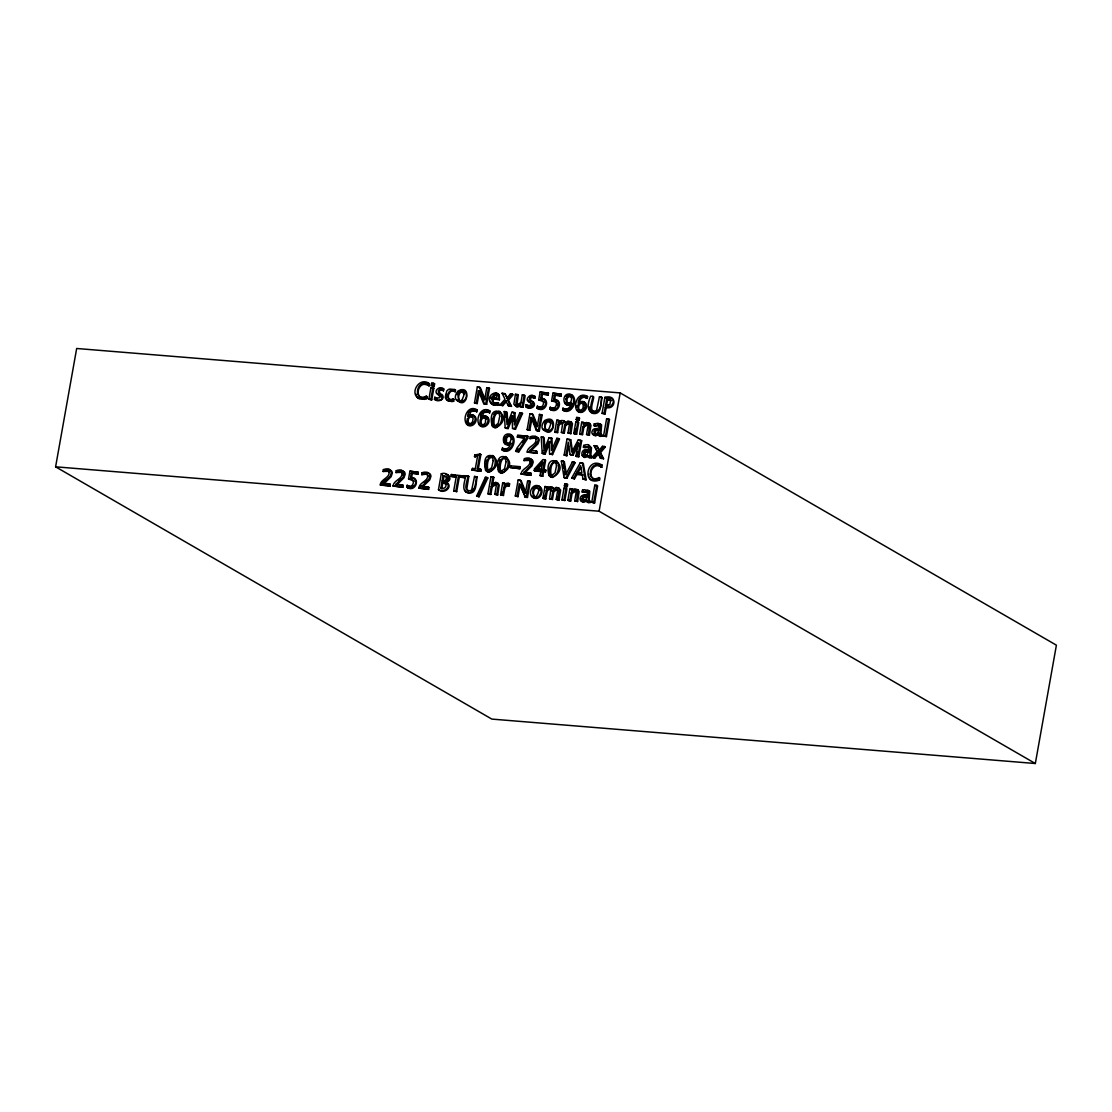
<?xml version="1.0" encoding="UTF-8"?>
<svg xmlns="http://www.w3.org/2000/svg" width="1112" height="1112" viewBox="0 0 1112 1112"><rect width="100%" height="100%" fill="white"/><g stroke="black" fill="none" stroke-linecap="round" stroke-linejoin="round"><path stroke-width="1.5" d="M580.992 500.108L581.006 498.815M485.318 466.873L485.346 465.247M548.661 470.432L548.828 473.517M576.558 407.367L576.586 405.769M402.975 475.171L402.6 473.017M590.639 455.989L591.487 457.713L590.569 457.185C588.053 453.543 594.239 441.408 583.73 445.425L583.425 447.191L584.356 447.719L588.707 447.163M589.36 500.761L590.222 502.485L588.192 499.677L588.846 490.726M601.175 434.417L602.037 436.14L600.007 433.332L600.661 424.381M551.941 491.129L550.815 488.988L548.23 490.114L547.215 491.073L545.811 498.94L542.934 498.245L545.019 486.514L547.91 487.209L545.019 486.514M557.529 405.393L557.279 403.156M589.805 406.783C588.47 410.453 591.375 414.359 595.337 413.553C602.398 412.427 600.174 402.169 602.162 397.582L599.41 396.901L596.671 409.911A2.488 2.168 -60 0 1 595.115 411.19C586.733 412.218 592.988 400.042 592.765 396.358L590.667 396.178C580.95 418.029 603.691 418.64 601.245 397.04M491.879 420.906L492.102 419.113M55.6 466.818L76.672 348.487L620.176 392.911L1056.4 645.182L1035.328 763.513L491.824 719.089L55.6 466.818L599.104 511.228L1035.328 763.513M389.269 469.375L390.562 470.39A4.059 3.544 -60 0 1 391.341 472.753L390.159 476.2L382.987 483.275L389.381 483.789L390.312 484.332L389.978 486.194L380.276 484.943C380.429 478.994 390.854 477.854 388.797 471.418M388.95 471.307L383.056 471.474L383.39 469.598L385.475 469L388.422 469.069L391.493 470.932A4.059 3.544 -60 0 1 392.272 473.281L391.09 476.742L383.904 483.803L382.987 483.275M389.978 486.194L389.047 485.666L389.381 483.789M393.161 486C393.3 480.05 403.739 478.911 401.682 472.475L399.778 471.544L395.942 472.53L396.275 470.654L398.36 470.056L401.307 470.126L403.447 471.446A4.059 3.544 -60 0 1 404.226 473.795L403.044 477.257L395.872 484.332L403.183 485.388L402.864 487.251L393.161 486L402.864 487.251M401.932 486.722L402.266 484.846L395.872 484.332M406.825 487.181L407.159 485.277C413.497 489.933 416.597 477.09 408.549 478.924L409.925 471.154L418.307 472.308L417.973 474.157L411.315 473.156L410.564 477.368C421.517 477.326 415.207 493.519 406.825 487.181C412.302 490.545 419.085 482.733 413.984 478.452M407.757 487.723L408.09 485.819L407.159 485.277M412.246 473.684L411.496 477.896L413.956 478.466M419.349 398.666L424.714 398.541L425.924 398.096L426.271 396.15L427.189 396.692L426.855 398.638L424.409 399.361L418.001 398.138M428.551 383.237L428.176 385.364L429.093 385.906L429.482 383.779C419.849 375.939 408.868 393.092 418.932 398.666M428.871 399.166L430.956 387.449L432.915 387.601L433.847 388.144L431.762 399.861L428.871 399.166L431.762 399.861M431.331 385.322L431.72 383.195L433.68 383.348L434.597 383.89L434.222 386.017L431.331 385.322L434.222 386.017M417.973 474.157L417.056 473.629L417.375 471.766M430.83 399.333L432.915 387.601M433.291 385.475L433.68 383.348M434.778 397.248L435.709 397.79L435.362 399.75L434.431 399.208L434.778 397.248L437.363 398.721M418.932 488.112C419.071 482.149 429.51 481.01 427.439 474.588L425.548 473.642L421.698 474.643L422.046 472.753L424.131 472.169L427.077 472.225L429.218 473.559A4.059 3.544 -60 0 1 429.983 475.908L428.815 479.355L421.629 486.43L428.954 487.487L428.62 489.363L418.932 488.112L428.62 489.363M442.882 388.519L442.562 390.284L443.493 390.826L443.813 389.047C439.268 384.682 431.97 392.369 438.851 394.968M427.703 488.821L428.023 486.959L421.629 486.43M454.28 391.271L454.599 389.492L449.484 389.103A5.087 4.448 -60 0 0 446.788 390.993L445.273 396.984A6.13 5.365 -60 0 0 446.635 399.889L451.778 401.613L453.64 401.293L453.96 399.458L453.043 398.916C443.827 402.905 447.969 385.099 455.211 391.813L455.517 390.034L454.599 389.492M448.289 400.918L452.709 400.751L453.043 398.916M445.314 481.816C454.516 485.235 444.717 495.229 438.475 489.697L441.311 473.726C447.691 471.377 454.21 479.745 446.246 482.358L445.314 481.816L447.872 480.356L449.081 477.924L448.358 475.213M441.881 482.344L442.812 482.886L441.77 488.71L440.838 488.182L441.881 482.344L446.162 484.109M443.73 481.496L442.131 480.912L443.09 475.588L447.747 477.771L446.315 476.45M443.062 481.44L444.008 476.117L443.09 475.588M455.864 477.09L451.945 476.77L451.013 476.228L451.319 474.532L464.774 476.103L464.482 477.799L458.325 476.826L455.781 491.115L456.712 491.657L459.256 477.368M456.712 491.657L453.696 490.948L456.24 476.659L451.013 476.228M477.201 403.587L476.27 403.044L478.466 390.701L479.397 391.243L477.201 403.587L474.476 402.905L477.326 386.92L480.301 387.615L484.943 399.125M464.482 477.799L463.551 477.257L463.857 475.561M476.172 409.452L475.839 411.315L476.77 411.857L477.104 409.994C468.722 404.156 462.203 417.292 466.331 423.867C470.723 429.468 478.66 422.185 475.394 416.875A4.531 3.962 -60 0 0 473.392 415.388L471.446 415.262M465.803 475.727C465.08 480.745 460.146 492.352 469.195 493.075C477.312 493.658 475.63 481.76 477.298 477.117L474.532 476.436L471.794 489.447A2.488 2.168 -60 0 1 470.251 490.726C461.869 491.754 468.124 479.578 467.888 475.894L465.803 475.727L468.819 476.436L466.859 488.613L468.138 490.99M472.1 470.015L472.392 468.416L475.338 468.652L477.576 456.045L474.49 456.601L474.782 454.961L479.939 454.03L480.87 454.572L478.229 469.361L481.176 469.598L480.898 471.196L472.1 470.015L480.898 471.196M478.466 390.701L483.692 403.656L486.667 404.351L489.502 388.38L486.792 387.685L484.596 400.028L479.383 387.087M486.667 404.351L485.735 403.823L488.585 387.838M478.229 469.361L477.312 468.819L479.939 454.03M476.367 476.589C475.964 481.969 475.06 495.841 465.942 491.963L464.983 490.281M489.058 410.509L488.724 412.371L489.655 412.899L489.975 411.051C481.607 405.213 475.088 418.348 479.202 424.909C483.567 430.4 491.573 423.311 488.279 417.917A4.531 3.962 -60 0 0 486.278 416.444L484.332 416.319M479.967 470.654L480.245 469.055L477.312 468.819M495.521 393.009L499.288 394.746L499.469 399.792L498.537 399.25C501.707 387.421 484.651 394.357 490.503 402.739A5.546 4.851 -60 0 0 492.977 404.573L497.578 404.407L497.884 402.725L498.801 403.253L498.51 404.935L493.895 405.115A5.546 4.851 -60 0 1 491.434 403.267M496.703 484.762A1.473 1.293 -60 0 0 496.022 484.568L492.171 486.847L490.823 494.437L488.863 494.284L487.932 493.742L490.976 476.7L493.853 477.395L492.519 484.915M490.823 494.437L489.892 493.909L491.24 486.319L495.09 484.04A1.473 1.293 -60 0 1 496.299 485.444L494.812 494.312L497.689 495.007L499.246 485.096L497.981 483.108L494.576 483.22M492.936 476.853L491.587 484.387L495.827 482.233L498.315 484.568L496.772 494.465L497.689 495.007M510.464 443.007C502.721 450.11 500.039 433.068 509.032 433.972C519.665 436.238 511.631 456.74 502.054 449.929L502.374 448.122C506.266 451.013 510.422 447.121 510.464 443.007L511.395 443.549L508.587 445.217L504.751 443.521M502.985 450.457L503.305 448.664L502.374 448.122M515.412 394.343L513.855 404.254L516.357 406.589L520.583 404.434L520.194 406.631L523.085 407.326L525.17 395.608L522.279 394.913L520.93 402.516L517.094 404.796L515.885 403.378L517.372 394.51L515.412 394.343L518.303 395.038L516.941 404.671L519.874 404.837M504.626 483.206L504.236 485.416L505.07 484.387A3.85 3.364 -60 0 1 508.059 483.233L509.602 483.873L509.24 485.861L506.572 486.055L504.848 487.751L503.472 495.479L500.581 494.784L502.666 483.053L505.557 483.748L502.666 483.053M501.512 495.313L502.11 491.963M503.472 495.479L502.541 494.937L503.917 487.209L506.544 485.138L509.24 485.861M510.158 467.457L510.45 465.858L519.276 466.581L520.207 467.109L519.916 468.708L510.158 467.457L519.916 468.708M523.085 407.326L522.153 406.797L524.238 395.066M508.323 485.318L508.67 483.331M517.302 437.085L517.664 435.084L528.033 436.39L527.686 438.392L518.859 451.861L516.593 451.68L515.676 451.138L517.066 447.983L524.892 437.711L517.302 437.085L524.294 438.114M526.115 404.712L527.032 405.255L526.685 407.214L525.767 406.672L526.115 404.712L530.188 406.561M518.998 468.166L519.276 466.581M520.194 480.175L525.406 493.116L527.616 480.773L530.327 481.454L527.477 497.439L525.448 497.272L520.221 484.318L518.025 496.661L515.301 495.98L518.15 479.995L521.125 480.704L526.337 493.658M529.84 430.316L528.909 429.788L531.105 417.445L532.036 417.973L529.84 430.316L527.116 429.635L529.965 413.65L532.94 414.359L537.582 425.868M515.676 451.138L517.928 451.319L526.754 437.864L527.116 435.862M534.205 395.983L535.136 396.511L534.816 398.291L533.885 397.748C533.829 390.868 521.778 399.917 530.174 402.433M518.025 496.661L517.094 496.133L519.29 483.789L525.448 497.272M521.167 474.032C521.306 468.069 531.745 466.929 529.687 460.507L527.783 459.562L523.947 460.563L524.28 458.672L526.365 458.088L529.312 458.144L531.453 459.478A4.059 3.544 -60 0 1 532.231 461.827L531.049 465.275L523.877 472.35L531.202 473.406L530.869 475.283L521.167 474.032L530.869 475.283M529.882 450.402L536.276 450.93L537.207 451.458L536.874 453.335L527.185 452.084C527.324 446.134 537.763 444.981 535.692 438.559L533.788 437.628L529.951 438.614L530.285 436.738L532.37 436.14L535.331 436.196L537.457 437.53A4.059 3.544 -60 0 1 538.236 439.879L537.054 443.34L529.882 450.402L530.813 450.944L537.986 443.869L539.167 440.421A4.059 3.544 -60 0 0 538.389 438.058L535.289 436.585M536.971 408.076L537.318 406.172C543.657 410.815 546.743 397.971 538.694 399.82L540.084 392.049L548.466 393.189L548.133 395.052L541.475 394.051L540.724 398.249C550.092 398.596 544.713 412.635 536.971 408.076C545.366 414.415 551.677 398.221 540.724 398.249M537.902 408.604L538.25 406.714L537.318 406.172M541.655 398.791L542.406 394.579M531.105 417.445L536.332 430.386L539.306 431.095L542.142 415.11L539.431 414.428L537.235 426.772L532.022 413.831M529.938 474.741L530.271 472.878L523.877 472.35M527.477 497.439L526.56 496.897L529.395 480.926M539.306 431.095L538.375 430.552L541.224 414.581M536.874 453.335L535.942 452.792L536.276 450.93M548.133 395.052L547.201 394.51L547.535 392.661M541.766 471.585L535.136 471.043L534.219 470.501L534.497 468.889L542.878 459.59L544.727 459.742L545.644 460.271L543.921 469.987L545.881 470.154L545.575 471.891L542.684 471.196L541.878 475.714L542.809 476.256L543.601 471.724M535.136 471.043L535.428 469.431L534.497 468.889M553.609 399.305C564.548 399.277 558.252 415.471 549.856 409.119L550.204 407.228C556.542 411.871 559.628 399.027 551.58 400.876L552.97 393.106L561.351 394.246L561.018 396.108L554.36 395.094L553.609 399.305L554.54 399.847L555.291 395.636M550.787 409.661L551.121 407.757L550.204 407.228M542.809 476.256L540.029 475.561L540.835 471.043L534.219 470.501M537.374 469.459L542.211 469.848L541.28 469.32L542.545 462.203L543.476 462.745L537.374 469.459L536.443 468.916L542.545 462.203M543.921 469.987L542.99 469.459L544.727 459.742M545.575 471.891L544.658 471.349L544.963 469.611L542.99 469.459M561.018 396.108L560.087 395.566L560.42 393.704M563.256 422.81L559.03 424.728L557.64 432.596L555.68 432.429L554.749 431.901L556.834 420.169L559.725 420.864L559.336 423.074L558.405 422.532L558.794 420.336M543.851 498.774L544.449 495.424M545.811 498.94L544.894 498.398L546.284 490.545L547.312 489.572L549.106 488.529L550.913 489.044L549.55 498.788L552.455 499.483L553.859 491.615L557.459 489.53M546.979 486.681L546.59 488.877C548.299 485.749 553.734 486.18 554.151 489.961L552.414 487.487M557.64 432.596L556.709 432.054L558.113 424.2L559.127 423.227L560.921 422.185L562.728 422.699L561.379 432.443L564.27 433.138L565.674 425.27L569.9 423.366M571.026 403.086C563.27 410.189 560.601 393.148 569.594 394.051C580.214 396.275 572.193 416.833 562.616 410.008L562.936 408.201C566.814 411.092 570.984 407.187 571.026 403.086L571.943 403.628C569.886 406.478 565.007 405.491 564.632 401.877M563.548 410.536L563.867 408.729L562.936 408.201M552.455 499.483L551.524 498.94L552.928 491.087L556.542 489.002L557.71 490.239L556.181 499.33L559.072 500.025L560.656 490.017L558.21 487.779M564.27 433.138L563.339 432.596L564.743 424.742L568.357 422.657L569.525 423.894L567.996 432.985L570.901 433.68L572.485 423.672L571.262 421.768L567.898 421.893M568.607 446.009L566.87 455.781L564.145 455.1L566.995 439.115L570.817 439.893L572.694 452.584M557.112 499.858L557.696 496.577M559.072 500.025L558.154 499.483L559.336 488.335L556.195 487.306L553.22 489.419M566.87 455.781L565.938 455.253L568.26 442.215L570.067 454.502L570.998 455.03L573.014 455.197L578.435 445.05M570.901 433.68L569.969 433.138L571.151 421.99L568.01 420.962L565.035 423.074L564.243 421.142M561.949 499.802L564.034 488.071L565.994 488.224L566.925 488.766L564.84 500.497L561.949 499.802L564.84 500.497M564.423 485.944L564.799 483.817L566.759 483.97L567.69 484.512L567.301 486.639L564.423 485.944L567.301 486.639M573.764 433.458L575.863 421.726L577.823 421.879L578.74 422.421L576.655 434.153L573.764 433.458L576.655 434.153M576.238 419.599L576.614 417.473L578.574 417.625L579.505 418.168L579.13 420.294L576.238 419.599L579.13 420.294M574.695 433.986L575.585 428.968M563.909 499.955L565.994 488.224M566.383 486.097L566.759 483.97M575.724 433.61L577.823 421.879M578.198 419.752L578.574 417.625M576.6 491.295A1.473 1.293 -60 0 0 575.933 491.101L572.082 493.38L570.734 500.97L568.774 500.817L567.843 500.275L569.928 488.543L572.819 489.252L572.43 491.448L573.431 490.434M588.818 425.409A1.473 1.293 -60 0 0 587.748 424.756L583.897 427.036L582.549 434.625L580.589 434.472L579.658 433.93L581.743 422.199L584.634 422.907L581.743 422.199M569.886 439.351L571.763 452.056L578.17 440.032L581.687 440.783L578.838 456.768L576.892 456.601L575.96 456.073L578.268 443.062L579.199 443.605M586.636 396.053L587.567 396.581L587.233 398.443L586.302 397.901L586.636 396.053C578.309 391.688 573.041 404.309 576.794 410.453C581.201 416.055 589.138 408.771 585.857 403.461A4.531 3.962 -60 0 0 583.856 401.974L581.91 401.863M576.892 456.601L577.753 451.722M570.734 500.97L569.803 500.442L571.151 492.852L575.001 490.559A1.473 1.293 -60 0 1 576.197 491.977L574.709 500.845L577.601 501.54L579.157 491.629L577.879 489.641L574.473 489.739M571.888 488.71L571.498 490.906L574.626 488.821L577.809 489.905L576.669 500.998L577.601 501.54M582.549 434.625L581.618 434.097L582.966 426.508L586.816 424.214A1.473 1.293 -60 0 1 588.026 425.632L586.538 434.5L589.416 435.195L590.972 425.284L589.694 423.297L587.372 423.019M583.703 422.365L583.313 424.562L586.441 422.477L589.624 423.561L588.498 434.653L589.416 435.195M578.838 456.768L577.906 456.226L580.756 440.241M588.053 451.291L587.511 454.322L586.052 455.1L583.633 454.669L583.786 452.375L585.913 451.263L588.985 451.833L585.607 452.209L584.564 455.197M589.207 450.582L587.789 446.621L583.425 447.191M587.442 491.935L582.146 491.963L582.466 490.197L584.495 489.697L589.777 491.268L589.124 500.205L590.291 501.303M600.035 426.688L598.437 425.382L594.892 426.146L593.975 425.618L594.281 423.853L598.145 423.283L601.592 424.923L600.939 433.861L602.106 434.959M586.775 496.063L586.232 499.093L584.787 499.872L582.841 499.886L582.09 498.106L584.634 496.035L587.706 496.605L583.452 497.676L583.286 499.969L585.704 500.414M587.928 495.34L586.51 491.393L582.146 491.963M598.061 432.749L598.603 429.718L595.226 430.094L593.919 431.762L594.656 433.541L598.979 433.291M605.053 414.025L602.065 413.33L604.914 397.345C617.841 393.759 615.853 411.357 605.262 407.145L604.136 413.497L605.053 414.025L606.193 407.687M599.743 428.996L599.993 427.592M609.028 405.936L605.567 405.435L606.679 399.208L611.433 400.681M606.499 405.963L607.597 399.75L606.679 399.208M591.737 502.235L594.781 485.179L596.741 485.346L597.658 485.874L594.628 502.93L591.737 502.235L594.628 502.93M603.552 435.89L606.596 418.835L608.556 419.002L609.473 419.53L606.443 436.585L603.552 435.89L606.443 436.585M593.697 502.388L596.741 485.346M605.512 436.043L608.556 419.002M590.694 479.564L597.408 479.967L598.617 479.522L598.965 477.576L599.896 478.118L599.549 480.064C581.089 486.875 586.733 455.058 602.176 465.205L601.787 467.332C594.545 461.077 586.969 473.503 593.071 478.521M601.787 467.332L600.869 466.79L601.245 464.663M599.104 511.228L620.176 392.911M446.273 395.038L446.607 393.69M490.726 398.68L491.031 397.415M504.111 439.796L504.403 438.628M481.44 417.973L483.748 417.236L485.652 418.446L485.43 422.838L483.65 424.617C479.828 425.84 478.911 419.808 481.44 417.973L483.942 412.496L487.876 412.107M583.953 408.91L584.398 407.437M530.66 464.246L530.98 463.204M485.986 461.675L486.528 460.076M492.102 397.109L494.159 394.162L496.744 394.996L496.869 397.498L492.102 397.109L493.019 397.637L495.09 394.704L497.662 395.538M447.316 480.05L447.775 478.813M457.018 394.621L457.491 393.453M515.259 422.393L514.953 412.886L512.006 412.191L506.989 424.589L506.224 411.718L504.209 411.551L505.154 427.842L506.085 428.384L508.156 428.551L513.063 416.444L512.132 415.916L507.225 428.009L505.154 427.842M552.33 449.429L551.969 438.35L549.036 437.655L544.018 450.054L543.254 437.183L541.238 437.016L542.183 453.307L545.186 454.016L550.092 441.909M542.183 453.307L544.255 453.474L549.161 441.381L549.564 453.904L552.567 454.613L559.544 438.976L556.917 438.295L551.455 450.485L551.052 437.822M598.868 430.177L596.143 430.636L594.837 432.29L595.587 434.069L597.533 434.069M512.535 428.44L514.62 428.62L521.597 412.969L522.515 413.511L515.537 429.149L512.535 428.44L512.132 415.916M549.564 453.904L551.649 454.085L558.613 438.434M521.597 412.969L519.888 412.83L514.425 425.02L514.022 412.357M476.645 496.063L485.36 477.326L486.903 477.451L487.834 477.979L479.105 496.73L476.645 496.063L479.105 496.73M478.188 496.188L486.903 477.451M472.725 489.989L473.1 489.224M570.692 407.353L571.22 406.283M396.789 484.86L403.976 477.785L405.143 474.337A4.059 3.544 -60 0 0 404.379 471.988L402.238 470.654L399.291 470.598M422.56 486.973L429.732 479.897L430.914 476.45A4.059 3.544 -60 0 0 430.149 474.087L428.009 472.767L422.046 472.753M524.794 472.892L531.981 465.817L533.162 462.37A4.059 3.544 -60 0 0 532.384 460.007L530.243 458.686L527.297 458.617M499.413 461.132L500.108 459.742M517.261 449.957L517.997 448.511M480.287 414.776L481.037 413.317M572.374 461.994L565.647 474.727L563.423 461.272L561.338 461.091L564.048 477.534L564.979 478.063L566.953 478.229L575.14 462.689L572.374 461.994L575.14 462.689M564.048 477.534L566.022 477.687L574.209 462.147M570.067 454.502L572.096 454.669L578.268 443.062M505.001 470.209L505.515 469.264M571.624 478.146L580.311 462.648L583.3 463.356L586.205 479.8L583.022 479.077L582.215 474.518L575.974 474.018L573.556 478.313L571.624 478.146L574.487 478.841L576.892 474.546L583.133 475.06L582.215 474.518M576.878 472.378L580.617 465.692L581.896 472.795L576.878 472.378L581.159 473.184M577.809 472.92L580.798 467.568M536.067 443.313L536.665 442.298M504.848 437.586L505.46 436.655M381.541 483.609L385.85 479.175M420.197 486.778L420.934 485.708M472.711 423.436L473.476 422.324M493.77 414.345L496.564 411.565M468.152 412.26L470.126 410.119M522.654 442.256L524.753 439.574M498.079 425.535L498.649 424.812M491.546 469.862L492.116 469.153M505.168 485.958L506.002 484.929M511.478 406.38L507.517 399.736L512.312 394.093L513.244 394.635L508.448 400.278L511.478 406.38L508.226 405.658L505.807 400.751L501.832 405.129L499.858 404.976L505.043 399.25L502.068 393.259L505.321 393.982L507.67 398.749L504.403 393.44M603.552 458.783L599.577 452.139L604.386 446.496L605.303 447.024L600.508 452.667L603.552 458.783L600.285 458.061L597.867 453.14L593.891 457.532L591.932 457.366L597.116 451.653L594.128 445.648L597.394 446.385L599.743 451.152L596.463 445.842M506.752 398.221L510.408 393.94L512.312 394.093M598.812 450.61L602.468 446.329L604.386 446.496M601.564 449.012L603.399 446.871L605.303 447.024M499.858 404.976L502.763 405.671L506.724 401.279L505.807 400.751M591.932 457.366L594.823 458.075L598.798 453.682L597.867 453.14M594.934 455.614L598.034 452.181L594.128 445.648M566.912 422.588L565.966 423.616C565.549 419.836 560.114 419.405 558.405 422.532M566.008 396.734L566.772 395.914M559.336 423.074L561.296 421.351M547.507 489.419L548.466 488.404M532.203 405.658L530.994 406.505M488.071 457.491L490.017 455.906M569.386 408.938L570.081 408.243M469.5 416.11L468.597 416.917L471.071 411.44L474.991 411.051M579.964 402.697C576.586 404.129 576.794 411.357 581.242 410.161L583.022 408.382L583.23 403.99L581.326 402.78L579.032 403.517C578.977 399.222 583.286 395.205 587.233 398.443M426.952 480.342L424.492 482.33M398.735 480.217L400.042 479.216M545.533 421.114L546.423 420.461M533.718 487.459L534.594 486.806M592.821 433.763L595.365 435.946L599.062 434.472L598.145 433.93C595.476 437.336 589.694 434.111 592.571 430.274C594.239 427.105 600.786 430.372 598.868 425.479L593.975 425.618M591.487 457.713L589.958 457.949A1.779 1.557 -60 0 1 588.637 456.837L587.595 455.503C580.005 461.522 579.713 446.76 588.276 450.04M588.526 456.045L584.815 457.518L582.271 455.35M582.257 496.508L583.022 495.994M520.499 405.977L517.288 407.131L514.787 404.796M543.365 406.825L540.918 407.576L538.25 406.714M412.093 486.556L413.205 485.944M482.997 411.176L484.165 410.536M580.589 396.72L581.743 396.08M463.009 400.417C455.753 403.739 458.464 388.144 464.413 392.633M567.62 395.274L568.538 394.843M507.072 435.195L507.975 434.764M459.77 390.938L460.743 390.493M529.659 396.595L535.136 396.511M594.837 429.649L595.74 429.26M497.453 426.021L496.008 426.341A2.544 2.224 -60 0 1 494.34 425.229C493.311 421.615 494.02 411.176 499.733 413.289M490.906 470.362L489.475 470.682A2.544 2.224 -60 0 1 487.807 469.57C486.778 465.956 487.487 455.517 493.2 457.63M383.056 471.474L386.893 470.487L389.714 471.961M549.481 487.695L552.608 487.487M426.271 396.15C411.537 403.1 417.208 375.356 429.093 385.906M424.701 397.54L427.189 396.692M598.965 477.576C585.524 484.735 589.207 457.88 600.869 466.79M553.345 461.077L556.612 460.91M568.621 409.411L563.867 408.729M452.459 399.903L453.96 399.458M601.105 435.612L599.577 435.834A1.779 1.557 -60 0 1 598.256 434.722L598.145 433.93M602.037 436.14L600.508 436.377A1.779 1.557 -60 0 1 599.173 435.265M590.569 457.185L589.026 457.407A1.779 1.557 -60 0 1 587.706 456.295L587.595 455.503M589.29 501.957L587.761 502.179A1.779 1.557 -60 0 1 586.441 501.067L586.316 500.275L583.452 501.72L581.423 501.429M590.222 502.485L588.693 502.721A1.779 1.557 -60 0 1 587.358 501.609L587.247 500.817L583.55 502.29L580.547 500.664C578.351 496.716 583.55 493.7 586.997 494.812M471.279 409.48L477.104 409.994M585.19 450.833L588.735 450.541M497.884 402.725L493.311 402.808L491.726 398.694L498.537 399.25M535.567 486.361L538.889 486.319M421.795 382.987L429.482 383.779M450.416 389.631L455.517 390.034M477.006 455.267L480.87 454.572M471.697 424.103C466.025 425.521 467.693 414.387 472.934 417.083M582.174 410.689C576.502 412.121 578.157 400.987 583.397 403.67L584.509 405.797M484.582 425.159C478.911 426.577 480.579 415.443 485.819 418.14L486.57 418.988M570.025 403.712L566.939 402.6L567.148 398.11L570.122 396.164L572.124 397.596M555.138 408.493L551.121 407.757M503.11 471.683L502.36 471.738A2.544 2.224 -60 0 1 500.678 470.626C499.232 467.123 501.081 455.183 506.516 459.242M439.629 388.575L443.813 389.047M497.078 403.656L494.228 403.336M386.406 469.542L389.353 469.611M507.253 449.582L503.305 448.664M597.241 423.894L600.605 424.172M591.57 456.532L589.819 455.85M583.008 395.747L587.567 396.581M584.968 495.368L587.456 495.313M569.497 394.607L571.637 394.816C577.003 400.292 571.026 414.137 562.616 410.008M461.8 390.27L464.997 390.84M548.452 419.78L551.649 420.364M596.004 464.121L602.176 465.205M434.597 383.89L431.72 383.195M489.502 388.38L486.792 387.685M548.466 393.189L540.084 392.049M561.351 394.246L552.97 393.106M602.162 397.582L599.41 396.901M607.166 397.985L612.087 398.638M541.475 394.051L547.201 394.51M554.36 395.094L560.087 395.566M607.597 399.75L610.46 400.139M433.847 388.144L430.956 387.449M505.321 393.982L502.068 393.259M605.567 405.435L609.988 404.323L610.502 400.153M605.262 407.145C610.113 408.952 615.951 402.377 611.975 398.485M491.726 398.694L499.469 399.792M474.476 402.905L476.27 403.044M483.692 403.656L485.735 403.823M508.226 405.658L510.561 405.852M520.194 406.631L522.153 406.797M602.065 413.33L604.136 413.497M609.473 419.53L606.596 418.835M514.953 412.886L512.006 412.191M522.515 413.511L519.888 412.83M542.142 415.11L539.431 414.428M579.505 418.168L576.614 417.473M559.725 420.864L556.834 420.169M527.116 429.635L528.909 429.788M536.332 430.386L538.375 430.552M554.749 431.901L556.709 432.054M561.379 432.443L563.339 432.596M567.996 432.985L569.969 433.138M579.658 433.93L581.618 434.097M586.538 434.5L588.498 434.653M520.166 435.751L528.033 436.39M551.969 438.35L549.036 437.655M570.817 439.893L566.995 439.115M581.687 440.783L578.17 440.032M595.059 446.19L597.394 446.385M527.185 452.084L535.942 452.792M564.145 455.1L565.938 455.253M575.96 456.073L577.906 456.226M600.285 458.061L602.621 458.241M566.3 473.573L564.354 461.8L561.338 461.091M517.261 466.873L520.207 467.109M536.443 468.916L541.28 469.32M542.684 471.196L544.658 471.349M540.029 475.561L541.878 475.714M583.022 479.077L586.205 479.8M493.853 477.395L490.976 476.7M418.307 472.308L409.925 471.154M455.378 475.324L451.319 474.532M461.647 475.839L464.774 476.103M477.298 477.117L474.532 476.436M487.834 477.979L485.36 477.326M521.125 480.704L518.15 479.995M528.534 481.315L530.327 481.454M458.325 476.826L463.551 477.257M411.315 473.156L417.056 473.629M444.008 476.117L446.273 476.45M570.859 489.085L572.819 489.252M442.131 480.912L445.537 480.398L446.815 477.229M442.812 482.886L444.967 483.303M440.838 488.182C443.827 489.614 447.788 486.444 445.231 483.581M383.904 483.803L390.312 484.332M380.276 484.943L389.047 485.666M438.475 489.697C443.16 492.546 451.68 487.834 446.774 482.664M453.696 490.948L455.781 491.115M487.932 493.742L489.892 493.909M494.812 494.312L496.772 494.465M500.581 494.784L502.541 494.937M515.301 495.98L517.094 496.133M524.516 496.73L526.56 496.897M542.934 498.245L544.894 498.398M549.55 498.788L551.524 498.94M556.181 499.33L558.154 499.483M567.843 500.275L569.803 500.442M574.709 500.845L576.669 500.998M509.602 483.873L508.99 483.762A3.85 3.364 -60 0 0 506.919 484.22M486.806 410.175L489.975 411.051M578.504 411.676C583.272 413.275 587.317 406.922 584.94 402.933A4.531 3.962 -60 0 0 582.924 401.446L579.991 401.613L578.143 402.975C578.031 398.666 582.382 394.677 586.302 397.901M527.449 407.326C531.911 409.702 536.359 402.697 531.23 400.598M436.112 399.861C450.402 402.113 433.166 388.95 442.089 390.312M509.963 434.514L511.075 434.736M446.065 474.574L447.969 474.963M498.746 411.162L499.83 411.398C503.805 416.069 501.526 426.758 494.77 427.397A4.518 3.962 -60 0 1 492.088 425.854C485.874 397.957 517.066 416.263 495.702 427.939A4.518 3.962 -60 0 1 493.005 426.382L492.435 425.312M505.098 456.559L506.182 456.782C510.158 461.466 507.878 472.141 501.123 472.795A4.518 3.962 -60 0 1 498.426 471.238C492.213 443.354 523.404 461.661 502.054 473.323A4.518 3.962 -60 0 1 499.357 471.78L498.385 469.403M492.213 455.503L493.297 455.739C497.272 460.41 494.993 471.099 488.237 471.738A4.518 3.962 -60 0 1 485.541 470.195C479.328 442.298 510.533 460.604 489.169 472.28A4.518 3.962 -60 0 1 486.472 470.723L485.902 469.653M549.856 409.119C555.875 413.164 562.867 402.683 555.861 400.042M588.526 445.398L591.487 447.677L590.75 456.393M587.261 490.17L588.79 490.517M426.563 384.835C419.377 381.541 414.762 394.76 421.337 397.512M563.45 420.906L564.423 421.142M529.826 460.396L523.947 460.563M401.821 472.364L395.942 472.53M527.769 405.644L531.272 405.115L530.299 402.516M436.446 398.179L439.949 397.651L438.976 395.052M538.778 488.112C534.219 485.958 531.856 493.728 534.566 496.383M547.66 430.427C542.475 429.468 546.242 418.32 551.065 422.157M502.054 449.929C510.505 454.043 516.413 440.241 511.089 434.681M508.281 443.771L506.377 442.52L506.599 438.031L508.365 436.238L510.755 436.502M455.211 391.813C450.207 388.074 445.523 397.373 450.36 399.847M533.885 397.748C528.575 394.718 527.978 401.182 533.399 401.988C537.499 406.603 529.09 410.509 525.767 406.672M534.816 398.291C532.926 396.219 527.978 398.457 531.3 400.612M443.493 390.826C438.309 386.642 435.612 393.273 442.076 394.524C446.176 399.138 437.753 403.044 434.431 399.208M539.834 486.708C532.995 481.385 526.296 494.534 533.51 497.787C540.349 501.512 545.658 489.072 538.903 486.166M532.578 497.245C538.625 500.456 543.698 491.184 539.695 486.75M408.09 485.819L409.438 486.417M489.655 412.899C485.708 408.994 480.37 412.455 480.551 417.431L482.399 416.083L485.346 415.902A4.531 3.962 -60 0 1 487.348 417.389C489.739 421.378 485.694 427.745 480.926 426.132L480.134 425.451M476.77 411.857C472.822 407.937 467.485 411.398 467.665 416.375L469.514 415.026L472.461 414.845A4.531 3.962 -60 0 1 474.463 416.333C476.853 420.322 472.808 426.688 468.041 425.076L466.095 420.781M556.306 402.155L551.58 400.876M604.914 397.345L605.832 397.887M592.765 396.358L593.683 396.887C593.919 400.584 587.664 412.747 596.046 411.718A2.488 2.168 -60 0 0 596.657 411.44M594.281 423.853L595.212 424.395M594.336 430.803L595.267 431.331M600.369 434.278L601.286 434.82M538.694 399.82L544.393 402.099M575.863 421.726L576.78 422.254M582.966 426.508L583.897 427.036M522.279 394.913L523.21 395.441M517.372 394.51L518.303 395.038M602.468 446.329L603.399 446.871M564.743 424.742L565.674 425.27M510.408 393.94L511.339 394.468M520.93 402.516L521.862 403.044M558.113 424.2L559.03 424.728M599.577 452.139L600.508 452.667M507.517 399.736L508.448 400.278M597.116 451.653L598.034 452.181M529.965 413.65L530.897 414.192M583.73 445.425L584.662 445.968M477.326 386.92L478.257 387.449M593.891 457.532L594.823 458.075M501.832 405.129L502.763 405.671M583.786 452.375L584.717 452.918M556.917 438.295L557.849 438.837M497.578 404.407L498.51 404.935M506.224 411.718L507.142 412.246L507.823 423.519M504.209 411.551L505.14 412.093L505.418 416.972M543.254 437.183L544.171 437.711L544.936 450.582M541.238 437.016L542.169 437.544M572.096 454.669L573.014 455.197M580.311 462.648L581.228 463.176M530.285 436.738L531.216 437.266M514.62 428.62L515.537 429.149M529.951 438.614L534.719 438.156L536.623 439.087M526.754 437.864L527.686 438.392M598.617 479.522L599.549 480.064M507.225 428.009L508.156 428.551M551.649 454.085L552.567 454.613M563.423 461.272L564.354 461.8M544.255 453.474L545.186 454.016M452.709 400.751L453.64 401.293M575.974 474.018L576.892 474.546M594.781 485.179L595.698 485.722M573.556 478.313L574.487 478.841M566.022 477.687L566.953 478.229M425.924 398.096L426.855 398.638M517.928 451.319L518.859 451.861M582.466 490.197L583.397 490.739M544.963 469.611L545.881 470.154M564.799 483.817L565.73 484.345M582.521 497.147L583.452 497.676M588.54 500.622L589.471 501.164M564.034 488.071L564.965 488.599M571.151 492.852L572.082 493.38M530.271 472.878L531.202 473.406M510.45 465.858L511.367 466.387M552.928 491.087L553.859 491.615M546.284 490.545L547.215 491.073M474.782 454.961L475.714 455.503M474.49 456.601L475.422 457.143M480.245 469.055L481.176 469.598M472.392 468.416L473.323 468.958M503.917 487.209L504.848 487.751M491.24 486.319L492.171 486.847M467.888 475.894L468.819 476.436M441.311 473.726L442.242 474.254M421.698 474.643L426.466 474.185L428.759 476.075M428.023 486.959L428.954 487.487M396.275 470.654L397.206 471.196M408.549 478.924L414.248 481.204M383.39 469.598L384.321 470.14M402.266 484.846L403.183 485.388M529.242 401.891L532.245 403.962M437.919 394.426L440.922 396.497M556.528 462.8C550.815 460.702 550.106 471.14 551.121 474.741A2.544 2.224 -60 0 0 551.552 475.324M448.317 401.043L447.552 400.431A6.13 5.365 -60 0 1 446.204 397.512L446.134 396.331M578.49 411.732L577.128 409.994M556.598 460.882C560.601 465.567 558.321 476.27 551.566 476.909A4.518 3.962 -60 0 1 548.869 475.366C542.656 447.469 573.848 465.775 552.497 477.451A4.518 3.962 -60 0 1 549.801 475.908L549.217 474.824M493.686 402.961L492.658 399.236M590.528 479.314L589.054 476.992M416.958 396.845L417.82 397.887M551.51 420.405C559.378 434.347 534.038 434.653 544.602 420.572C559.364 412.482 553.47 441.575 543.49 429.093M464.858 390.896C472.739 404.837 447.385 405.129 457.949 391.063C472.711 382.959 466.832 412.052 456.837 399.583M529.173 401.71L528.2 399.959M437.197 393.412L437.85 394.246M532.731 497.189L531.675 495.452M539.25 488.502L539.918 490.489M598.798 453.682L601.217 458.589M507.948 403.739L509.157 406.2M530.605 461.035L531.008 461.994M532.62 419.419L537.263 430.928M479.397 391.243L484.623 404.184M479.161 423.241L479.55 424.45M504.334 442.701L504 440.838M490.656 401.196L490.934 402.294M511.576 437.516L511.951 439.018M416.027 394.093L416.361 395.566M582.382 462.814L585.273 479.272M562.811 464.913L563.353 468.208M563.895 471.488L564.437 474.782M491.851 422.546L492.046 424.006M542.92 450.582L543.115 453.849M588.679 473.823L588.721 475.519M513.063 416.444L513.216 421.142M597.603 410.453A2.488 2.168 -60 0 1 597.172 411.023M467.276 419.029L468.388 423.311L470.779 423.561L472.558 421.782L473.114 418.668L472.002 416.541L469.667 416.319L467.276 419.029M505.209 439.004L506.21 442.868C511.45 445.551 513.105 434.305 507.447 435.709L505.209 439.004M565.772 399.069L566.772 402.933C571.999 405.63 573.667 394.371 567.996 395.789L565.772 399.069M464.163 394.079C458.644 414.387 453.793 382.125 464.163 394.079M539 489.947C533.482 510.255 528.631 477.979 539 489.947M550.815 423.602C545.297 443.91 540.446 411.635 550.815 423.602M493.214 460.577L491.699 467.679L488.543 470.14A2.544 2.224 -60 0 1 486.875 469.042C483.122 464.329 491.671 450.138 493.214 460.577M499.747 416.235L498.232 423.338L495.076 425.799A2.544 2.224 -60 0 1 493.408 424.701C489.669 419.988 498.204 405.797 499.747 416.235M506.099 461.633L504.584 468.736L501.429 471.196A2.544 2.224 -60 0 1 499.761 470.084C496.008 465.386 504.542 451.194 506.099 461.633M556.542 465.747L555.027 472.85L551.872 475.324A2.544 2.224 -60 0 1 550.19 474.212C546.451 469.5 554.985 455.308 556.542 465.747"/></g></svg>
